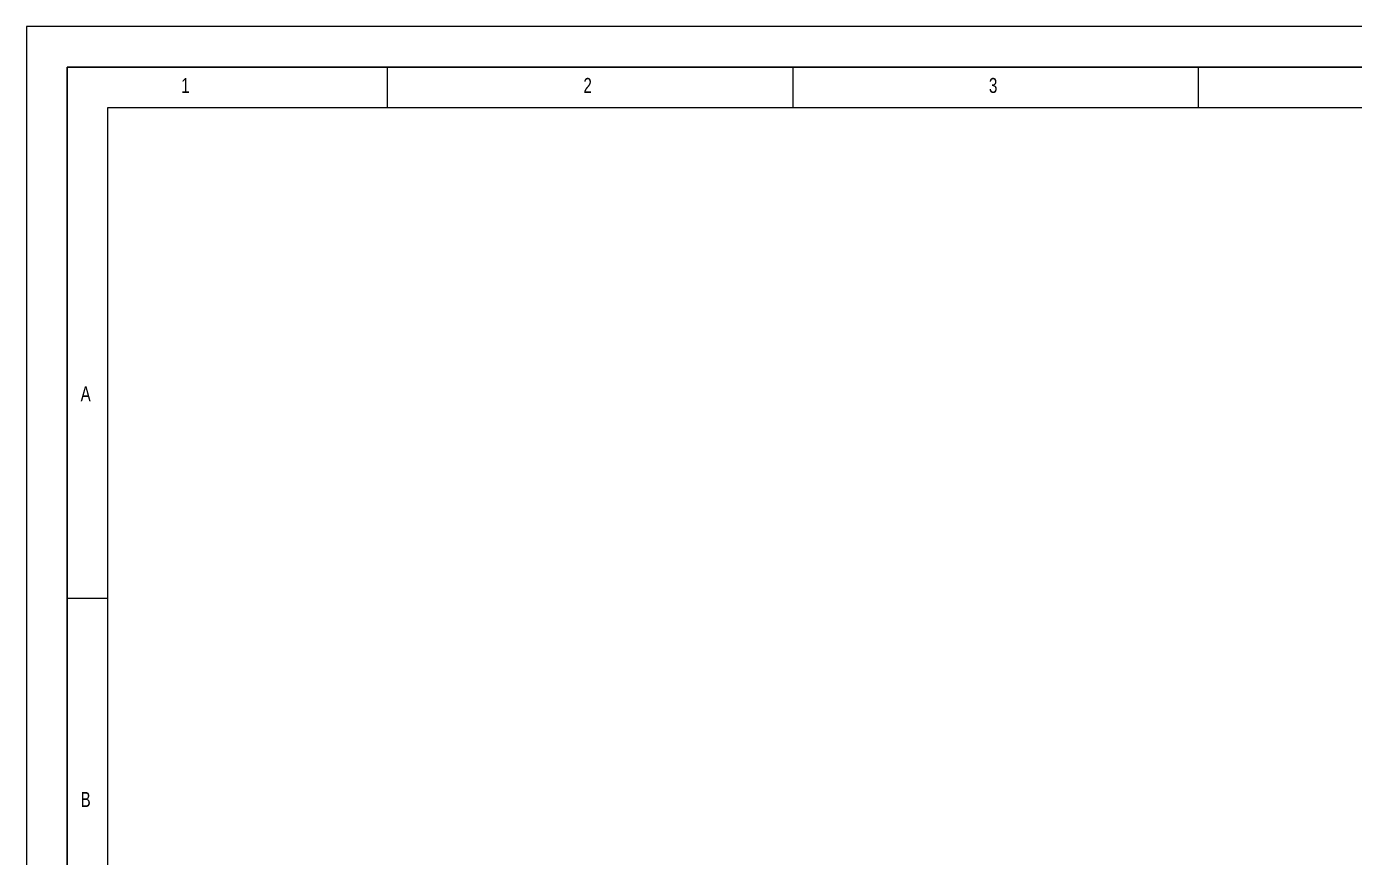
# Model space of a CAD drawing. Header units: millimetres. Extents: x 0 to 1189, y 0 to 841.
# Drawn here: x 0 to 163.7, y 738.6 to 841 of the extents above; entities that cross this region are included whole.
import ezdxf

# ---------------------------------------------------------------- set-up
doc = ezdxf.new("R2010")
doc.units = ezdxf.units.MM
doc.styles.add('SLDTEXTSTYLE4', font='TXT', dxfattribs={"width": 0.75})

msp = doc.modelspace()

# ---------------------------------------------------------------- linework, layer by layer
at = {"color": 7, "linetype": 'Continuous', "lineweight": 0}
for p, q in [((0, 841), (0, 0)), ((1189, 841), (0, 841)), ((44.5, 831), (44.5, 836)), ((94.5, 836), (94.5, 831)), ((144.5, 831), (144.5, 836)), ((10, 831), (10, 10)), ((1179, 831), (10, 831)), ((10, 770.5), (5, 770.5))]:
    msp.add_line(p, q, dxfattribs=at)
at = {"color": 7, "linetype": 'Continuous', "lineweight": 30}
for p, q in [((5, 836), (5, 5)), ((1184, 836), (5, 836))]:
    msp.add_line(p, q, dxfattribs=at)

# ---------------------------------------------------------------- texts
at = {"color": 7, "linetype": 'Continuous', "lineweight": 0, "char_height": 1.85, "attachment_point": 1, "style": 'SLDTEXTSTYLE4'}
for s, insert in [('1', (19.08, 834.67)), ('2', (68.67, 834.67)), ('3', (118.67, 834.67)), ('A', (6.67, 796.67)), ('B', (6.67, 746.67))]:
    msp.add_mtext(s, dxfattribs=dict(at, insert=insert))

doc.saveas('drawing.dxf')
